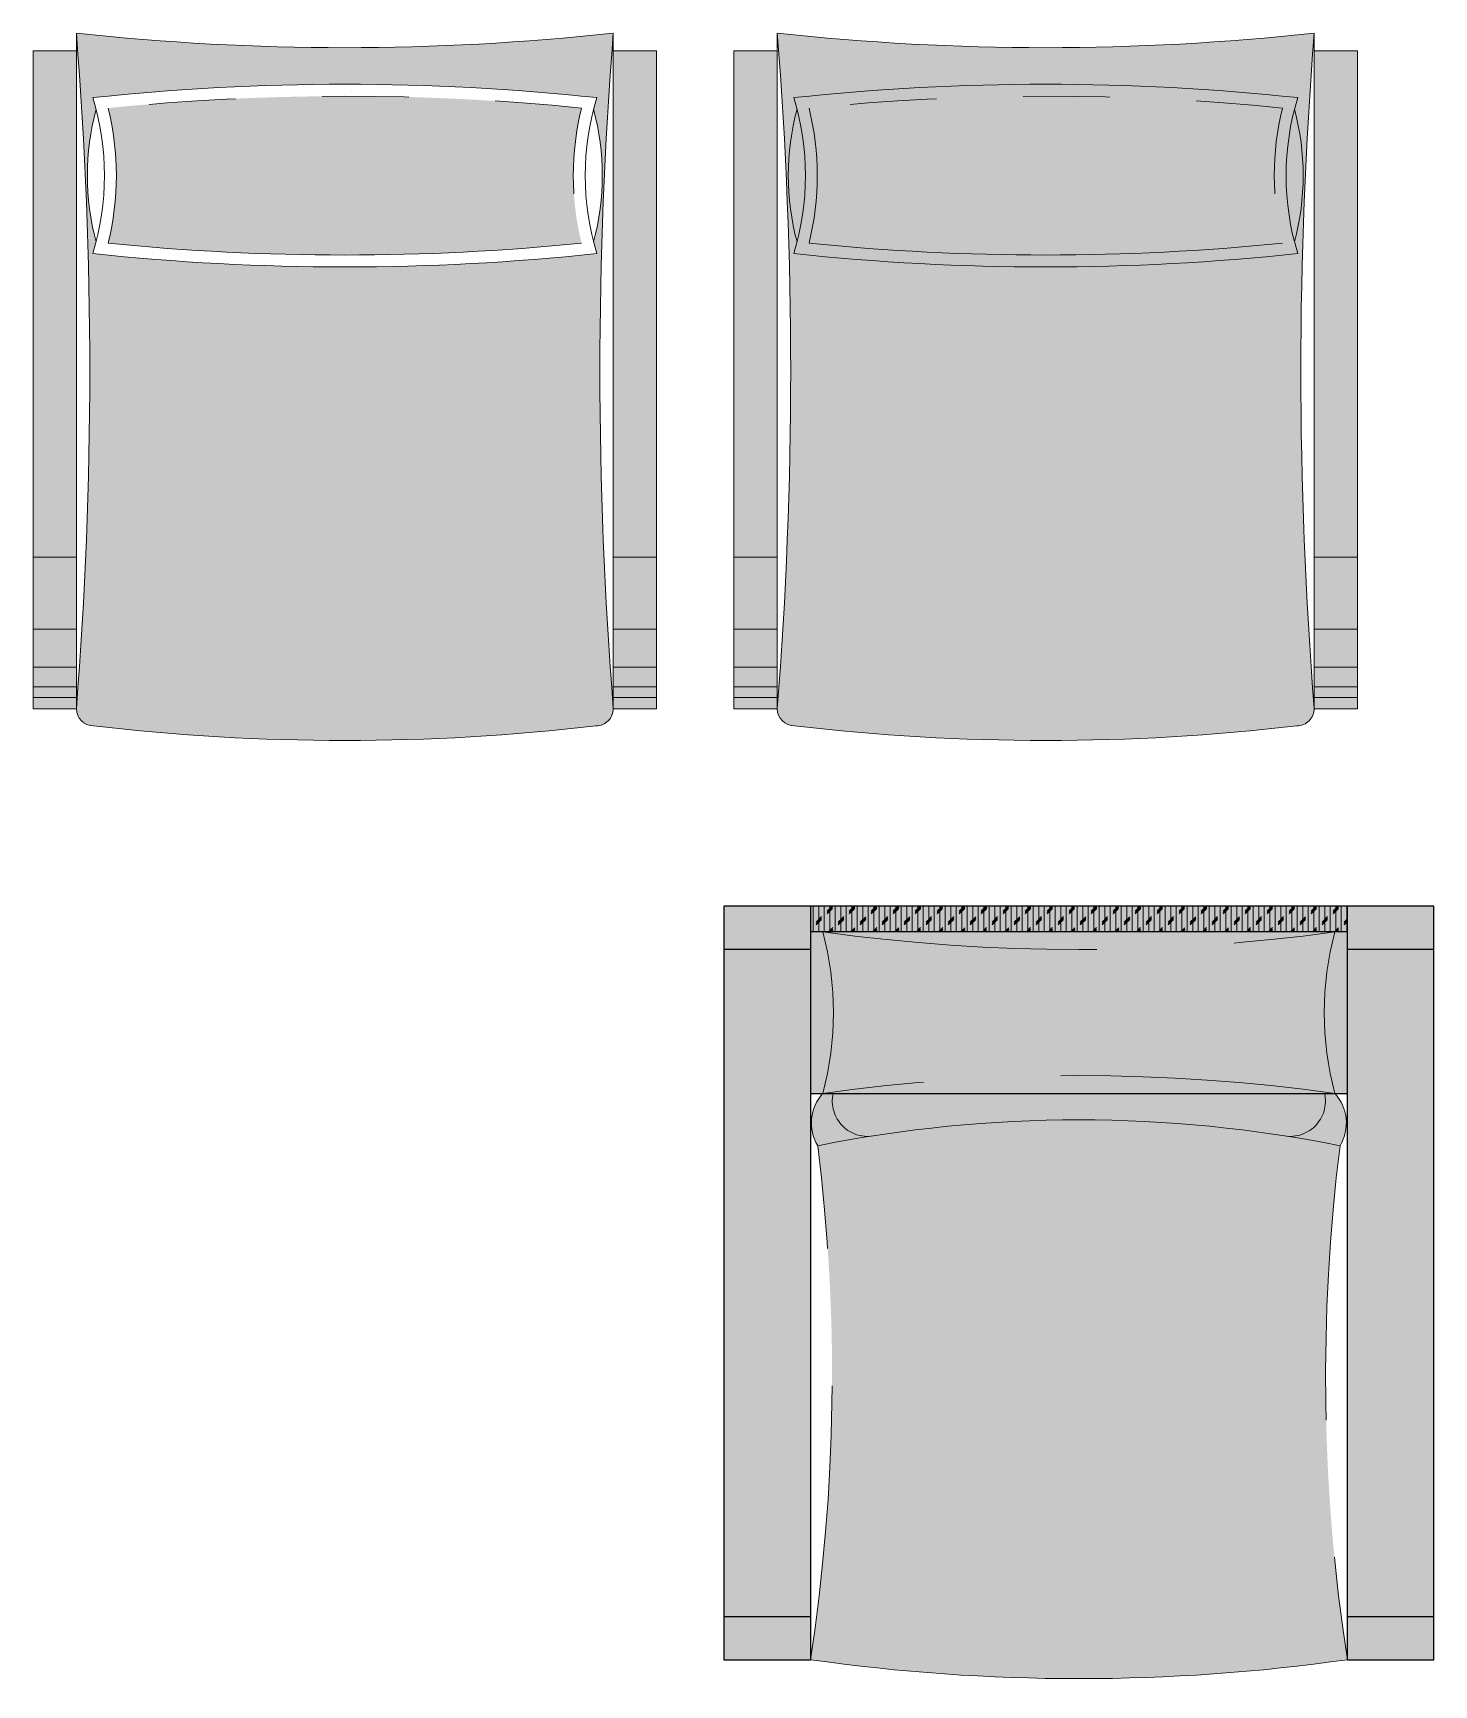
# Model space of a CAD drawing. Header units: metres. Extents: x 288.7 to 299.7, y 162.6 to 172.2.
# Drawn here: x 295.823 to 297.441, y 162.585 to 164.492 of the extents above; entities that cross this region are included whole.
import ezdxf

# ---------------------------------------------------------------- set-up
doc = ezdxf.new("R2010")
doc.units = ezdxf.units.M
doc.linetypes.add('AXES', pattern=[0.5400000065565109, 0.300000011920929, -0.07999999821186066, 0.07999999821186066, -0.07999999821186066])
doc.linetypes.add('HIDDEN2', pattern=[4.762499999999999, 3.175, -1.5875])
for name, color, linetype, lineweight in [('cotas', 250, 'Continuous', 5), ('estofado', 7, 'Continuous', 25), ('moveis', 254, 'Continuous', 5)]:
    doc.layers.add(name, color=color, linetype=linetype, lineweight=lineweight)

# ---------------------------------------------------------------- blocks, each defined once
blk = doc.blocks.new('Poltrona Maxmilla Star')
at = {"layer": 'moveis', "lineweight": 5, "ltscale": 0.1}
h = blk.add_hatch(color=256, dxfattribs=at)
h.dxf.hatch_style = 1
h.set_gradient(color1=(148, 161, 168), one_color=1, tint=1)
h.paths.add_polyline_path([(-0.7504944005157768, 0.3600000000001823), (-0.763298404456691, 0.3600000000001842), (-0.7632984044566911, 0.3100172842626199, 1.107656932324882e-05), (-0.7630810852901877, 0.3100000000001728), (-0.7504944005157768, 0.3100000000001719)])
h = blk.add_hatch(color=256, dxfattribs=at)
h.dxf.hatch_style = 1
h.set_gradient(color1=(148, 161, 168), one_color=1, tint=1)
h.paths.add_polyline_path([(-0.7380281802778655, 0.3600000000001805), (-0.7504944005157769, 0.3600000000001823), (-0.7504944005157768, 0.3100000000001719), (-0.7380281802778654, 0.310000000000171)])
h = blk.add_hatch(color=256, dxfattribs=at)
h.dxf.hatch_style = 1
h.set_gradient(color1=(148, 161, 168), one_color=1, tint=1)
h.paths.add_polyline_path([(-0.7151734431751039, 0.360000000000177), (-0.7380281802778654, 0.3600000000001804), (-0.7380281802778654, 0.310000000000171), (-0.7151734431749902, 0.3100000000001693)])
h = blk.add_hatch(color=256, dxfattribs=at)
h.dxf.hatch_style = 1
h.set_gradient(color1=(148, 161, 168), one_color=1, tint=1)
h.paths.add_polyline_path([(-0.7151734431749901, 0.3100000000001693), (-0.671541785426939, 0.3100000000001662), (-0.6715417854270527, 0.3600000000001705), (-0.7151734431751037, 0.360000000000177)])
h = blk.add_hatch(color=256, dxfattribs=at)
h.dxf.hatch_style = 1
h.set_gradient(color1=(148, 161, 168), one_color=1, tint=1)
h.paths.add_polyline_path([(-0.6715417854270526, 0.3600000000001705), (-0.6715417854269392, 0.3100000000001661), (-0.5884336505077954, 0.31000000000016), (-0.5884336505077954, 0.360000000000158)])
h = blk.add_hatch(color=256, dxfattribs=at)
h.dxf.hatch_style = 1
h.set_gradient(color1=(148, 161, 168), one_color=1, tint=1)
h.paths.add_polyline_path([(-0.5884336505077955, 0.360000000000158), (-0.5884336505077954, 0.31000000000016), (-0.00354267944271669, 0.3100000000001175), (-0.00354267944271669, 0.3600000000000705)])
h = blk.add_hatch(color=256, dxfattribs=at)
h.dxf.hatch_style = 1
h.set_gradient(color1=(216, 220, 223), one_color=1, tint=1, name='CURVED')
h.paths.add_polyline_path([(-0.763081085289969, 0.310000000000155, 0.4142135623758417), (-0.7830810852901959, 0.2900000000001944, 0.0580989684918042), (-0.7830810852904051, -0.2899999999999451, 0.4142135623616434), (-0.7630810852911487, -0.3099999999999068, -0.03969321567145354), (0.01691891471089946, -0.3099999999998834, -0.05457714422509857), (0.01691891470875317, 0.3100000000000551, -0.03969321567128375)])
h.paths.add_polyline_path([(-0.2376919302109926, 0.2909555675474765, 0.01130899696935849), (-0.22425733330579, 0.2871877103857768, -0.1315448015458678), (-0.07112652711634639, 0.2871877103858381, 0.0113089969693555), (-0.0576919302111488, 0.2909555675475418, -0.05308672610890658), (-0.05769193021114249, -0.2909555675472507, 0.01130899696952325), (-0.07112652711653958, -0.287187710385492, -0.1315448015454944), (-0.2242573333055634, -0.2871877103854397, 0.01130899696955348), (-0.2376919302109975, -0.2909555675472043, -0.05308672610889632)], flags=16)
h.paths.add_polyline_path([(-0.2256823828316858, 0.2733581860303547, 0.1228371491362917), (-0.06970147759044265, 0.2733581860303011, -0.0501115583017691), (-0.06970147759043366, -0.2733581860299742, 0.1228371491363126), (-0.2256823828317027, -0.2733581860299627, -0.050111558301773)], flags=0)
h = blk.add_hatch(color=256, dxfattribs=at)
h.dxf.hatch_style = 1
h.set_gradient(color1=(216, 220, 223), one_color=1, tint=1, name='CURVED')
h.paths.add_polyline_path([(-0.06970147759044308, 0.273358186030301, -0.1228371491362865), (-0.2256823828316799, 0.2733581860302982, 0.05011155830176778), (-0.2256823828317023, -0.2733581860299626, -0.1228371491362954), (-0.06970147759045457, -0.2733581860299571, 0.05011155830176751)])
h = blk.add_hatch(color=256, dxfattribs=at)
h.dxf.hatch_style = 1
h.set_gradient(color1=(148, 161, 168), one_color=1, tint=1)
h.paths.add_polyline_path([(-0.7504944005157768, -0.3099999999997749), (-0.7630810852904233, -0.3099999999998886, -0.002716549719106101), (-0.7632984044566911, -0.30999881927454), (-0.7632984044568047, -0.3599999999999), (-0.7504944005157768, -0.3599999999998431)])
h = blk.add_hatch(color=256, dxfattribs=at)
h.dxf.hatch_style = 1
h.set_gradient(color1=(148, 161, 168), one_color=1, tint=1)
h.paths.add_polyline_path([(-0.7380281802778654, -0.3099999999998867), (-0.7504944005157768, -0.3099999999998876), (-0.7504944005157768, -0.3599999999999), (-0.7380281802778654, -0.3599999999999)])
h = blk.add_hatch(color=256, dxfattribs=at)
h.dxf.hatch_style = 1
h.set_gradient(color1=(148, 161, 168), one_color=1, tint=1)
h.paths.add_polyline_path([(-0.7151734431749901, -0.309999999999885), (-0.7380281802778655, -0.3099999999998867), (-0.7380281802778653, -0.3599999999999), (-0.7151734431751039, -0.3599999999999)])
h = blk.add_hatch(color=256, dxfattribs=at)
h.dxf.hatch_style = 1
h.set_gradient(color1=(148, 161, 168), one_color=1, tint=1)
h.paths.add_polyline_path([(-0.7151734431751037, -0.3599999999999), (-0.6715417854270527, -0.3599999999999), (-0.6715417854269389, -0.3099999999998818), (-0.7151734431749902, -0.309999999999885)])
h = blk.add_hatch(color=256, dxfattribs=at)
h.dxf.hatch_style = 1
h.set_gradient(color1=(148, 161, 168), one_color=1, tint=1)
h.paths.add_polyline_path([(-0.5884336505077954, -0.3599999999998999), (-0.5884336505077954, -0.3099999999998755), (-0.671541785426939, -0.3099999999998817), (-0.6715417854270526, -0.3599999999999)])
h = blk.add_hatch(color=256, dxfattribs=at)
h.dxf.hatch_style = 1
h.set_gradient(color1=(148, 161, 168), one_color=1, tint=1)
h.paths.add_polyline_path([(-0.00354267944271669, -0.3599999999998999), (-0.00354267944271669, -0.3099999999998317), (-0.5884336505077954, -0.3099999999998755), (-0.5884336505077954, -0.3599999999999)])
at = {"layer": 'estofado', "color": 252, "lineweight": 20, "ltscale": 0.1}
for p, q in [((-0.7632984044566911, 0.3600000000001273), (-0.7632984044566911, 0.310000000000116)), ((-0.003542679442830377, 0.3600000000000705), (-0.7632984044565774, 0.3600000000001842)), ((-0.00354267944271669, 0.3600000000001273), (-0.00354267944271669, 0.310000000000116)), ((0.01691891470954943, 0.310000000000116), (-0.7630810852901959, 0.3100000000001728)), ((-0.7632984044566911, -0.3099999999998886), (-0.7632984044566911, -0.3599999999999)), ((-0.7630810852904233, -0.3099999999998886), (-0.003542679442830377, -0.3099999999998317)), ((-0.00354267944271669, -0.3099999999998886), (-0.00354267944271669, -0.3599999999999)), ((-0.7632984044565774, -0.3599999999999), (-0.003542679442830377, -0.3599999999999))]:
    blk.add_line(p, q, dxfattribs=at)
at = {"layer": 'estofado', "color": 252, "lineweight": 5, "ltscale": 0.1}
for p, q in [((-0.7504944005157768, 0.3600000000001273), (-0.7504944005157768, 0.310000000000116)), ((-0.7380281802778654, 0.3600000000001273), (-0.7380281802778654, 0.310000000000116)), ((-0.7151734431751038, 0.3600000000001273), (-0.7151734431749901, 0.310000000000116)), ((-0.6715417854270527, 0.3600000000001273), (-0.671541785426939, 0.310000000000116)), ((-0.5884336505077954, 0.3600000000001273), (-0.5884336505077954, 0.310000000000116)), ((-0.7504944005157768, -0.3099999999998886), (-0.7504944005157768, -0.3599999999999)), ((-0.7380281802778654, -0.3099999999998886), (-0.7380281802778654, -0.3599999999999)), ((-0.7151734431749901, -0.3099999999998886), (-0.7151734431751038, -0.3599999999999)), ((-0.671541785426939, -0.3099999999998886), (-0.6715417854270527, -0.3599999999999)), ((-0.5884336505077954, -0.3099999999998886), (-0.5884336505077954, -0.3599999999999))]:
    blk.add_line(p, q, dxfattribs=at)
at = {"layer": 'estofado', "lineweight": 5, "ltscale": 0.1}
blk.add_line((-0.003542679442603003, -0.3099999999998317), (0.01691891470954943, -0.3099999999998886), dxfattribs=at)
for centre, start, end in [((-0.7630810852901959, 0.290000000000191), 90, 179.9999999999902), ((-0.7630810852904233, -0.2899999999999068), 179.9999999999902, 270)]:
    blk.add_arc(centre, 0.02, start, end, dxfattribs=at)
at = {"layer": 'moveis', "lineweight": 5, "ltscale": 0.1}
for points in [[(-0.2376919302109854, 0.2909555675475417), (-0.2376919302109854, 0.2909555675475417)], [(-0.05769193021103547, 0.2909555675464617), (-0.05769193021103547, 0.2909555675475985), (-0.05769193021103547, 0.2909555675475985)], [(-0.2376919302109854, -0.2909555675472006), (-0.2376919302109854, -0.2909555675472006)], [(-0.05769193021103547, -0.2909555675472575), (-0.05769193021103547, -0.2909555675472575)]]:
    blk.add_lwpolyline(points, close=True, dxfattribs=at)
for centre, radius, start, end in [((-0.3730810852899822, 5.214938140935828), 4.920418495047499, 265.4538790801789, 274.5461209198147), ((2.848476138343244, 9.890754881780595e-12), 2.848476138343197, 173.7521184844369, 186.2478815159591), ((1.704235947716029, -8.526512829121202e-13), 2.504165733868947, 173.3498244333304, 186.6501755666235), ((2.494964777884547, 1.13686837721616e-13), 2.748102586619786, 173.9224142922702, 186.0775857077298), ((-0.1476919302110673, 0.5860227908936508), 0.3084877084960889, 253.0374952345594, 286.9625047654612), ((-0.1476919302109536, 0.001199545859947193), 0.2960599452812349, 75.012130970656, 104.987869029344), ((-2.790348638306682, 1.13686837721616e-13), 2.748102586619786, 353.9224142922702, 6.077585707729805), ((2.494964777884547, 1.13686837721616e-13), 2.734345565392759, 174.2624378584562, 185.7375621415406), ((-0.1476919302110673, 0.5860227908936508), 0.3222447297231166, 255.994063371587, 284.005936628413), ((-0.1476919302110673, -0.5860227908933098), 0.3084877084960889, 73.0374952345388, 106.9625047654406), ((-0.3730810852899822, -5.214938140935487), 4.920418495047499, 85.45387908018533, 94.54612091982115), ((-0.1476919302109536, -0.001199545859549289), 0.2960599452812349, 255.012130970656, 284.987869029344)]:
    blk.add_arc(centre, radius, start, end, dxfattribs=at)
at = {"layer": 'moveis', "linetype": 'AXES', "lineweight": 5, "ltscale": 0.1}
for centre, radius, start, end in [((-2.790348638306682, 1.13686837721616e-13), 2.734345565392759, 354.2624378584595, 5.737562141543807), ((-0.1476919302110673, -0.5860227908933098), 0.3222447297231166, 75.99406337158699, 104.005936628413)]:
    blk.add_arc(centre, radius, start, end, dxfattribs=at)
blk = doc.blocks.new('Poltrona Star marrom')
at = {"layer": 'cotas', "lineweight": 5, "ltscale": 0.1}
h = blk.add_hatch(color=256, dxfattribs=at)
h.dxf.hatch_style = 1
h.set_gradient(color1=(147, 115, 88), color2=(192, 169, 150), one_color=1, tint=0.6700000166893005, name='INVCYLINDER')
h.paths.add_polyline_path([(0.6199999999998909, 1.364242052659392e-12, -0.05457714422507655), (1.13686837721616e-13, -8.526512829121202e-13, -0.03969321567128179), (-1.13686837721616e-13, -0.779999999999518, 0.4142135623763584), (0.01999999999986812, -0.7999999999997272, 0.0580989684917935), (0.599999999999909, -0.7999999999999545, 0.4142135623814862), (0.6199999999998909, -0.7799999999994043, -0.03969321567138905)])
h.paths.add_polyline_path([(0.01904443245268794, -0.2546108449205349, 0.01130899696924676), (0.0228122896143077, -0.2411762480154493, -0.1315448015461319), (0.02281228961408033, -0.08804544182572727, 0.0113089969691775), (0.01904443245257426, -0.07461084492069858, -0.05308672610888545), (0.6009555675472029, -0.07461084492069858, 0.01130899696944914), (0.5971877103854695, -0.08804544182601148, -0.1315448015455756), (0.5971877103854695, -0.2411762480151083, 0.01130899696953789), (0.6009555675472029, -0.2546108449205349, -0.05308672610887498)], flags=16)
h.paths.add_polyline_path([(0.03664181396970889, -0.2426012975412277, 0.1228371491363232), (0.03664181396970889, -0.08662039229994889, -0.05011155830178675), (0.583358186030182, -0.08662039230000573, 0.1228371491363234), (0.5833581860299546, -0.2426012975412846, -0.0501115583017658)], flags=0)
h = blk.add_hatch(color=256, dxfattribs=at)
h.dxf.hatch_style = 1
h.set_gradient(color1=(148, 161, 168), one_color=1, tint=1)
h.paths.add_polyline_path([(-1.13686837721616e-13, -0.02046159415232296), (-0.04999999999995453, -0.02046159415226612), (-0.05000000000006821, -0.605352565217288), (0, -0.6053525652173448)])
h = blk.add_hatch(color=256, dxfattribs=at)
h.dxf.hatch_style = 1
h.set_gradient(color1=(148, 161, 168), one_color=1, tint=1)
h.paths.add_polyline_path([(0.6699999999999591, -0.02046159415226612), (0.6199999999998909, -0.02046159415232296), (0.6199999999997772, -0.6053525652173448), (0.6700000000000728, -0.6053525652173448)])
h = blk.add_hatch(color=256, dxfattribs=at)
h.dxf.hatch_style = 1
h.set_gradient(color1=(147, 115, 88), color2=(67, 52, 40), one_color=1, tint=0.2099999934434891, name='HEMISPHERICAL')
h.paths.add_polyline_path([(0.01904443245246057, -0.07461084492075543, -0.1491165016664885), (0.01904443245246057, -0.2546108449205349, 0.05308672610889584), (0.6009555675472029, -0.2546108449205349, -0.1491165016666362), (0.6009555675472029, -0.0746108449205849, 0.05308672610889588)])
h.paths.add_polyline_path([(0.583358186030182, -0.08662039230000573, 0.1228371491363234), (0.5833581860299546, -0.2426012975412846, -0.0501115583017658), (0.03664181396970889, -0.2426012975412277, 0.1228371491363232), (0.03664181396970889, -0.08662039229994889, -0.05011155830178675)], flags=16)
h = blk.add_hatch(color=256, dxfattribs=at)
h.dxf.hatch_style = 1
h.set_gradient(color1=(147, 115, 88), color2=(184, 158, 137), one_color=1, tint=0.6299999952316284, name='CYLINDER')
h.paths.add_polyline_path([(0.5833581860299546, -0.08662039230000573, 0.0501115583017658), (0.03664181396970889, -0.08662039230000573, -0.1228371491362771), (0.03664181396970889, -0.2426012975412277, 0.0501115583017658), (0.5833581860299546, -0.2426012975412846, -0.1228371491363234)])
h = blk.add_hatch(color=256, dxfattribs=at)
h.dxf.hatch_style = 1
h.set_gradient(color1=(147, 115, 88), color2=(67, 52, 40), one_color=1, tint=0.2099999934434891)
h.paths.add_polyline_path([(0.02281228961419401, -0.08804544182578411, 0.1315448015457275), (0.02281228961419401, -0.2411762480150514, 0.1260703607387913)])
h = blk.add_hatch(color=256, dxfattribs=at)
h.dxf.hatch_style = 1
h.set_gradient(color1=(147, 115, 88), color2=(67, 52, 40), one_color=1, tint=0.2099999934434891)
h.paths.add_polyline_path([(0.5971877103854695, -0.08804544182595464, 0.1260703607388396), (0.5971877103853558, -0.2411762480152788, 0.1315448015457778)])
h = blk.add_hatch(color=256, dxfattribs=at)
h.dxf.hatch_style = 1
h.set_gradient(color1=(148, 161, 168), one_color=1, tint=1)
h.paths.add_polyline_path([(-1.13686837721616e-13, -0.6053525652173448), (-0.05000000000006821, -0.6053525652173448), (-0.05000000000006821, -0.6884607001364884), (0, -0.6884607001364884)])
h = blk.add_hatch(color=256, dxfattribs=at)
h.dxf.hatch_style = 1
h.set_gradient(color1=(148, 161, 168), one_color=1, tint=1)
h.paths.add_polyline_path([(0.6700000000000728, -0.6053525652173448), (0.6199999999998909, -0.6053525652173448), (0.6199999999997772, -0.6884607001366021), (0.6700000000000728, -0.6884607001366589)])
h = blk.add_hatch(color=256, dxfattribs=at)
h.dxf.hatch_style = 1
h.set_gradient(color1=(148, 161, 168), one_color=1, tint=1)
h.paths.add_polyline_path([(0, -0.6884607001364316), (-0.0500000000001819, -0.6884607001366021), (-0.05000000000029559, -0.7320923578846532), (1.13686837721616e-13, -0.7320923578845395)])
h = blk.add_hatch(color=256, dxfattribs=at)
h.dxf.hatch_style = 1
h.set_gradient(color1=(148, 161, 168), one_color=1, tint=1)
h.paths.add_polyline_path([(0.6699999999999591, -0.6884607001367158), (0.6199999999998909, -0.6884607001365453), (0.6199999999998909, -0.7320923578845964), (0.6699999999999591, -0.7320923578845964)])
h = blk.add_hatch(color=256, dxfattribs=at)
h.dxf.hatch_style = 1
h.set_gradient(color1=(148, 161, 168), one_color=1, tint=1)
h.paths.add_polyline_path([(-2.273736754432321e-13, -0.7320923578845964), (-0.0500000000001819, -0.7320923578846532), (-0.05000000000006821, -0.7549470949874717), (0, -0.7549470949874717)])
h = blk.add_hatch(color=256, dxfattribs=at)
h.dxf.hatch_style = 1
h.set_gradient(color1=(148, 161, 168), one_color=1, tint=1)
h.paths.add_polyline_path([(0.6700000000000728, -0.7320923578846532), (0.6199999999998909, -0.7320923578845395), (0.6199999999997772, -0.7549470949874717), (0.6700000000000728, -0.7549470949874149)])
h = blk.add_hatch(color=256, dxfattribs=at)
h.dxf.hatch_style = 1
h.set_gradient(color1=(148, 161, 168), one_color=1, tint=1)
h.paths.add_polyline_path([(-2.273736754432321e-13, -0.7549470949874149), (-0.0500000000001819, -0.7549470949874149), (-0.0500000000001819, -0.7674133152253262), (-1.13686837721616e-13, -0.7674133152253262)])
h = blk.add_hatch(color=256, dxfattribs=at)
h.dxf.hatch_style = 1
h.set_gradient(color1=(148, 161, 168), one_color=1, tint=1)
h.paths.add_polyline_path([(0.6700000000001864, -0.7549470949874149), (0.6199999999998909, -0.7549470949874717), (0.6199999999997772, -0.7674133152253262), (0.6700000000000728, -0.767413315225383)])
h = blk.add_hatch(color=256, dxfattribs=at)
h.dxf.hatch_style = 1
h.set_gradient(color1=(148, 161, 168), one_color=1, tint=1)
h.paths.add_polyline_path([(-1.13686837721616e-13, -0.767413315225383), (-0.0500000000001819, -0.7674133152253262), (-0.0500000000001819, -0.7802173191662405), (-1.728426252611825e-05, -0.7802173191662405, 1.107656925935438e-05), (-1.13686837721616e-13, -0.7800000000009959)])
h = blk.add_hatch(color=256, dxfattribs=at)
h.dxf.hatch_style = 1
h.set_gradient(color1=(148, 161, 168), one_color=1, tint=1)
h.paths.add_polyline_path([(0.6700000000000728, -0.7674133152253262), (0.6199999999998909, -0.767413315225383), (0.6199999999998909, -0.7799999999999727, -0.002716549719106161), (0.6199988192745423, -0.7802173191662405), (0.6699999999999591, -0.7802173191662973)])
at = {"layer": 'estofado', "color": 252, "lineweight": 20, "ltscale": 0.1}
for p, q in [((0, 0), (-1.13686837721616e-13, -0.7799999999997453)), ((-0.04999999999995453, -0.0204615941523798), (-0.0500000000001819, -0.7802173191661268)), ((-0.05000000000006821, -0.02046159415226612), (0, -0.02046159415226612)), ((0.6199999999998909, -0.7799999999999727), (0.6199999999998909, -0.0204615941523798)), ((0.6199999999998909, -0.02046159415226612), (0.6699999999999591, -0.02046159415226612)), ((0.6699999999999591, -0.7802173191661268), (0.6699999999999591, -0.0204615941523798)), ((-0.05000000000006821, -0.7802173191662405), (-1.13686837721616e-13, -0.7802173191662405)), ((0.6199999999998909, -0.7802173191662405), (0.6699999999999591, -0.7802173191662405))]:
    blk.add_line(p, q, dxfattribs=at)
at = {"layer": 'estofado', "lineweight": 5, "ltscale": 0.1}
blk.add_line((0.6199999999998909, -0.02046159415215243), (0.6199999999998909, 0), dxfattribs=at)
at = {"layer": 'estofado', "color": 252, "lineweight": 5, "ltscale": 0.1}
for p, q in [((-0.05000000000006821, -0.6053525652173448), (-1.13686837721616e-13, -0.6053525652173448)), ((0.6199999999998909, -0.6053525652173448), (0.6699999999999591, -0.6053525652173448)), ((-0.05000000000006821, -0.6884607001366021), (-1.13686837721616e-13, -0.6884607001364884)), ((0.6199999999998909, -0.6884607001364884), (0.6699999999999591, -0.6884607001366021)), ((-0.05000000000006821, -0.7320923578846532), (-1.13686837721616e-13, -0.7320923578845395)), ((0.6199999999998909, -0.7320923578845395), (0.6699999999999591, -0.7320923578846532)), ((-0.05000000000006821, -0.7549470949874149), (-1.13686837721616e-13, -0.7549470949874149)), ((0.6199999999998909, -0.7549470949874149), (0.6699999999999591, -0.7549470949874149)), ((-0.05000000000006821, -0.7674133152253262), (-1.13686837721616e-13, -0.7674133152253262)), ((0.6199999999998909, -0.7674133152253262), (0.6699999999999591, -0.7674133152253262))]:
    blk.add_line(p, q, dxfattribs=at)
at = {"layer": 'estofado', "lineweight": 5, "ltscale": 0.1}
for centre, radius, start, end in [((0.3099999999901684, 2.831557223633695), 2.848476138343197, 263.7521184844373, 276.2478815159558), ((0.3099999999999454, -2.807267553016231), 2.748102586619786, 83.92241429227344, 96.07758570772656), ((-0.2760227908936486, -0.1646108449206167), 0.3084877084960889, 343.0374952345603, 16.96250476546027), ((0.896022790893312, -0.1646108449206167), 0.3084877084960889, 163.0374952345397, 196.9625047654397), ((0.3088004541400551, -0.164610844920503), 0.2960599452812349, 165.012130970656, 194.987869029344), ((0.3111995458596084, -0.164610844920503), 0.2960599452812349, 345.012130970656, 14.98786902934399), ((0.3099999999999454, 2.478045863174998), 2.748102586619786, 263.9224142922735, 276.0775857077265), ((0.01999999999986812, -0.7799999999997453), 0.02, 180, 269.999999999987), ((0.599999999999909, -0.7799999999999727), 0.02, 269.999999999987, 0), ((0.3100000000009686, 1.68731703300648), 2.504165733868947, 263.3498244333337, 276.6501755666207)]:
    blk.add_arc(centre, radius, start, end, dxfattribs=at)
at = {"layer": 'moveis', "lineweight": 5, "ltscale": 0.1}
for points in [[(0.01904443245359744, -0.0746108449205849), (0.01904443245246057, -0.0746108449205849), (0.01904443245246057, -0.0746108449205849)], [(0.6009555675473166, -0.0746108449205849), (0.6009555675473166, -0.0746108449205849)], [(0.01904443245246057, -0.2546108449205349), (0.01904443245246057, -0.2546108449205349)], [(0.6009555675472029, -0.2546108449205349), (0.6009555675472029, -0.2546108449205349)]]:
    blk.add_lwpolyline(points, close=True, dxfattribs=at)
for centre, radius, start, end in [((-4.904938140935769, -0.3899999999995316), 4.920418495047499, 355.4538790801786, 4.546120919814416), ((5.524938140935546, -0.3899999999995316), 4.920418495047499, 175.4538790801856, 184.5461209198214), ((-0.2760227908936486, -0.1646108449206167), 0.3222447297231166, 345.9940633715871, 14.00593662841301), ((0.3099999999999454, 2.478045863174998), 2.734345565392759, 264.2624378584562, 275.7375621415438)]:
    blk.add_arc(centre, radius, start, end, dxfattribs=at)
at = {"layer": 'moveis', "linetype": 'AXES', "lineweight": 5, "ltscale": 0.1}
for centre, radius, start, end in [((0.3099999999999454, -2.807267553016231), 2.734345565392759, 84.2624378584562, 95.7375621415438), ((0.896022790893312, -0.1646108449206167), 0.3222447297231166, 165.994063371587, 194.005936628413)]:
    blk.add_arc(centre, radius, start, end, dxfattribs=at)
blk = doc.blocks.new('Poltrona VAN GOG')
at = {"layer": 'estofado', "lineweight": 5, "ltscale": 0.1}
h = blk.add_hatch(color=30, dxfattribs=at)
h.dxf.hatch_style = 1
h.set_gradient(color1=(169, 110, 66), color2=(0, 0, 0), one_color=1)
h.paths.add_polyline_path([(0.07187391604406912, 0.410000000000025), (0.02187391604422828, 0.410000000000025), (0.02187391604411459, 0.3100000000000023), (0.0718739160441828, 0.3100000000000591)])
h.paths.add_polyline_path([(0.07187391604406912, -0.3099999999999454), (0.02187391604422828, -0.3099999999999454), (0.02187391604422828, -0.4099999999999682), (0.0718739160441828, -0.4099999999999113)])
at = {"layer": 'estofado', "lineweight": 13, "ltscale": 0.1}
h = blk.add_hatch(color=34, dxfattribs=at)
h.dxf.hatch_style = 1
h.set_gradient(color1=(169, 110, 66), one_color=1, tint=1)
h.paths.add_polyline_path([(0.8418739160442783, 0.410000000000025), (0.07187391604429649, 0.410000000000025), (0.07187391604406912, 0.3100000000000023), (0.8418739160441646, 0.3099999999999454)])
h.paths.add_polyline_path([(0.8418739160442783, -0.3099999999999454), (0.675811535431194, -0.3099999999999454), (0.0718739160441828, -0.3099999999999454), (0.0718739160441828, -0.4099999999999682), (0.841873916044392, -0.4099999999999682)])
h = blk.add_hatch(dxfattribs=at)
h.set_pattern_fill('CORK,_O', color=34, scale=0.002, angle=90)
h.set_pattern_definition([(90, (96.53645688960705, -10.37111575189095), (-0.00635, 3.888125173386048e-19), []), (225, (96.53963188960711, -10.36794075189096), (0.01270000548563661, -0.01270000548563661), [0.008980260000000002, -0.008980260000000002]), (225, (96.53963188960711, -10.36635325189093), (0.01270000548563661, -0.01270000548563661), [0.008980260000000002, -0.008980260000000002]), (225, (96.53963188960711, -10.36476575189096), (0.01270000548563661, -0.01270000548563661), [0.008980260000000002, -0.008980260000000002])])
h.paths.add_polyline_path([(0.8418739160442783, 0.410000000000025), (0.07187391604429649, 0.410000000000025), (0.07187391604406912, 0.3100000000000023), (0.8418739160441646, 0.3099999999999454)])
h.paths.add_polyline_path([(0.8418739160441646, -0.3099999999999454), (0.675811535431194, -0.3099999999999454), (0.0718739160441828, -0.3099999999999454), (0.0718739160441828, -0.4099999999999682), (0.841873916044392, -0.4099999999999682)])
at = {"layer": 'estofado', "lineweight": 5, "ltscale": 0.1}
h = blk.add_hatch(color=30, dxfattribs=at)
h.dxf.hatch_style = 1
h.set_gradient(color1=(169, 110, 66), color2=(0, 0, 0), one_color=1)
h.paths.add_polyline_path([(0.8918739160441191, 0.4099999999999682), (0.8418739160442783, 0.4099999999999682), (0.8418739160442783, 0.3100000000000591), (0.862280986777705, 0.3100000000000023), (0.8918739160441191, 0.3100000000000023)])
h.paths.add_polyline_path([(0.8918739160441191, -0.3100000000000023), (0.8418739160442783, -0.3100000000000023), (0.841873916044392, -0.4099999999999113), (0.8918739160441191, -0.4099999999999682)])
h = blk.add_hatch(color=30, dxfattribs=at)
h.dxf.hatch_style = 1
h.set_gradient(color1=(195, 200, 203), one_color=1, tint=1)
h.paths.add_polyline_path([(0.6271897667052144, 0.2346790495498112, -0.03708595799612778), (0.6262567051168162, 0.2406448249766981, 0.01005759294100539), (0.6153493517142579, 0.3015450474557042, -0.06958083087436948), (0.02187391604434197, 0.3100000000000023, 0.07056101949697058), (0.02187391604388722, -0.3099999999999454, -0.06958083087442349), (0.6153493517142579, -0.3015450474555905, 0.01005759294099629), (0.6262567051168162, -0.2406448249766413, -0.03708595797909292), (0.6271897667047597, -0.2346790495524829, 0.07674137240884657)])
h = blk.add_hatch(color=30, dxfattribs=at)
h.dxf.hatch_style = 1
h.set_gradient(color1=(195, 200, 203), color2=(62, 68, 71), one_color=1, tint=0.2599999904632568)
h.paths.add_polyline_path([(0.6153493517142579, 0.3015450474556474, -0.01005759294099629), (0.6262567051168162, 0.2406448249766981, -0.505647659041832), (0.675811535431194, 0.2837141657052484), (0.675811535431194, 0.2956380110575765, 0.3320062367722305)])
h.paths.add_polyline_path([(0.675811535431194, -0.2956380110574628), (0.675811535431194, -0.2837141657050779, -0.505647659040863), (0.6262567051168162, -0.2406448249766413, -0.01005759294098719), (0.6153493517142579, -0.3015450474555337, 0.3320062367722305)])
h = blk.add_hatch(color=30, dxfattribs=at)
h.dxf.hatch_style = 1
h.set_gradient(color1=(195, 200, 203), color2=(109, 119, 126), one_color=1, tint=0.4600000083446503, name='INVCURVED')
h.paths.add_polyline_path([(0.8622809867778187, 0.3100000000000023), (0.675811535431194, 0.3100000000000591), (0.675811535431194, 0.2956380110575765, 0.1319968054841314), (0.862280986777705, 0.2956380110575765)])
h.paths.add_polyline_path([(0.862280986777705, -0.2956380110574628, 0.1319968054841314), (0.675811535431194, -0.2956380110574628), (0.675811535431194, -0.3099999999999454), (0.862280986777705, -0.3099999999998886)])
h.paths.add_polyline_path([(0.862280986777705, 0.2956380110567807, 0.0691158734899841), (0.862280986777705, -0.2956380110574628)])
h.paths.add_polyline_path([(0.675811535431194, 0.2956380110574628), (0.675811535431194, -0.2956380110574628, 0.06911587349006461)])
at = {"layer": 'estofado', "lineweight": 13, "ltscale": 0.1}
h = blk.add_hatch(color=34, dxfattribs=at)
h.dxf.hatch_style = 1
h.set_gradient(color1=(169, 110, 66), one_color=1, tint=1)
h.paths.add_polyline_path([(0.8918739160443465, 0.3100000000000591), (0.862280986777705, 0.3100000000000023), (0.862280986777705, -0.3100000000000023), (0.8918739160441191, -0.3100000000000591)])
h = blk.add_hatch(dxfattribs=at)
h.set_pattern_fill('CORK,_O', color=34, scale=0.002)
h.set_pattern_definition([(0, (96.53645688960705, -10.37111575189095), (0, 0.00635), []), (135, (96.53963188960711, -10.37429075189095), (-0.01270000548563661, -0.01270000548563661), [0.008980260000000002, -0.008980260000000002]), (135, (96.54121938960702, -10.37429075189095), (-0.01270000548563661, -0.01270000548563661), [0.008980260000000002, -0.008980260000000002]), (135, (96.54280688960705, -10.37429075189095), (-0.01270000548563661, -0.01270000548563661), [0.008980260000000002, -0.008980260000000002])])
h.paths.add_polyline_path([(0.8918739160443465, 0.3100000000000023), (0.862280986777705, 0.3100000000000023), (0.862280986777705, -0.3100000000000023), (0.8918739160441191, -0.3100000000000591)])
at = {"layer": 'estofado', "lineweight": 5, "ltscale": 0.1}
h = blk.add_hatch(color=30, dxfattribs=at)
h.dxf.hatch_style = 1
h.set_gradient(color1=(195, 200, 203), one_color=1, tint=1, name='CYLINDER')
h.paths.add_polyline_path([(0.8622809867779324, 0.2956380110576333, -0.131996805484298), (0.675811535431194, 0.2956380110575765, -0.06911587349007803), (0.675811535431194, -0.2956380110574628, -0.1319968054842147), (0.8622809867778187, -0.2956380110575196, -0.06911587349009145)])
h = blk.add_hatch(color=30, dxfattribs=at)
h.dxf.hatch_style = 1
h.set_gradient(color1=(195, 200, 203), color2=(62, 68, 71), one_color=1, tint=0.2599999904632568)
h.paths.add_polyline_path([(0.675811535431194, 0.2837141657052484, 0.505647659041832), (0.6262567051168162, 0.2406448249766981, -0.07871623222386102), (0.6262567051167025, -0.2406448249781192, 0.5056476590293815), (0.675811535431194, -0.2837141657050779)])
at = {"layer": 'estofado', "color": 34, "ltscale": 0.1}
for p, q in [((0.02187391604422828, 0.410000000000025), (0.02187391604411459, 0.3099999999999454)), ((0.8918739160442328, 0.410000000000025), (0.02187391604422828, 0.410000000000025)), ((0.0718739160441828, 0.410000000000025), (0.07187391604406912, 0.3099999999999454)), ((0.8418739160442783, 0.3099999999999454), (0.8418739160442783, 0.410000000000025)), ((0.8918739160442328, -0.4099999999999682), (0.8918739160442328, 0.410000000000025)), ((0.8918739160442328, 0.3100000000000023), (0.02187391604422828, 0.3100000000000023)), ((0.02187391604411459, -0.3100000000000023), (0.02187391604422828, -0.4099999999999682)), ((0.02187391604422828, -0.3099999999999454), (0.8918739160442328, -0.3099999999999454)), ((0.07187391604406912, -0.3100000000000023), (0.0718739160441828, -0.4099999999999682)), ((0.8418739160442783, -0.4099999999999682), (0.8418739160442783, -0.3100000000000023)), ((0.02187391604422828, -0.4099999999999682), (0.8918739160442328, -0.4099999999999682))]:
    blk.add_line(p, q, dxfattribs=at)
at = {"layer": 'estofado', "color": 30, "ltscale": 0.1}
blk.add_lwpolyline([(0.862280986777705, 0.3100000000000023), (0.675811535431194, 0.3100000000000023), (0.675811535431194, -0.3099999999999454), (0.862280986777705, -0.3099999999999454)], close=True, dxfattribs=at)
at = {"layer": 'estofado', "color": 30, "lineweight": 13, "ltscale": 0.1}
blk.add_arc((2.207617237090858, -1.989519660128281e-12), 2.207617237090866, 171.9276820020485, 188.0723179978488, dxfattribs=at)
at = {"layer": 'estofado', "color": 30, "linetype": 'HIDDEN2', "lineweight": 5, "ltscale": 0.1}
for centre, radius, start, end in [((0.348842725737768, 2.427772655299066), 2.142864816558614, 261.2232449755879, 277.1443358958203), ((-1.452684656892529, 0), 2.148929471694841, 352.092479722109, 7.907520277891021), ((0.7690462611044495, 0.6426550547878378), 0.3593237296793204, 254.9612191452497, 285.0387808547503), ((2.990777179101542, 0), 2.148929471694841, 172.092479722109, 187.907520277891), ((0.6668837886546726, 0.2439431440560043), 0.04076075104227519, 77.34804938055987, 193.1369736996515), ((0.6668837886546726, -0.2439431440558337), 0.04076075104227519, 166.8630263003484, 282.6519506194402), ((0.348842725737768, -2.427772655298952), 2.142864816558614, 82.85566410417968, 98.77675502441208), ((0.7690462611044495, -0.6426550547877241), 0.3593237296793204, 74.96121914524971, 105.0387808547503)]:
    blk.add_arc(centre, radius, start, end, dxfattribs=at)
at = {"layer": 'estofado', "color": 30, "lineweight": 5, "ltscale": 0.1}
for centre, radius, start, end in [((0.6416227507845633, 0.2580820872408935), 0.05078701024216902, 47.68704700794762, 121.1530000903452), ((-0.8928310603639602, 1.13686837721616e-13), 1.538030419407036, 348.693392966953, 11.30660703304382), ((0.6416227507845633, -0.2580820872407799), 0.05078701024216902, 238.8469999096548, 312.3129529920524)]:
    blk.add_arc(centre, radius, start, end, dxfattribs=at)

msp = doc.modelspace()

# ---------------------------------------------------------------- block references
at = {"layer": 'cotas', "lineweight": 5}
msp.add_blockref('Poltrona Star marrom', (296.6827505161572, 164.4921254829534), dxfattribs=at)
at = {"layer": 'estofado', "color": 34, "lineweight": 13, "rotation": 90}
msp.add_blockref('Poltrona VAN GOG', (297.0309862263393, 162.5920090410004), dxfattribs=at)
at = {"layer": 'moveis', "lineweight": 5, "rotation": 90}
msp.add_blockref('Poltrona Maxmilla Star', (296.1834207989089, 164.475206568244), dxfattribs=at)

doc.saveas('drawing.dxf')
